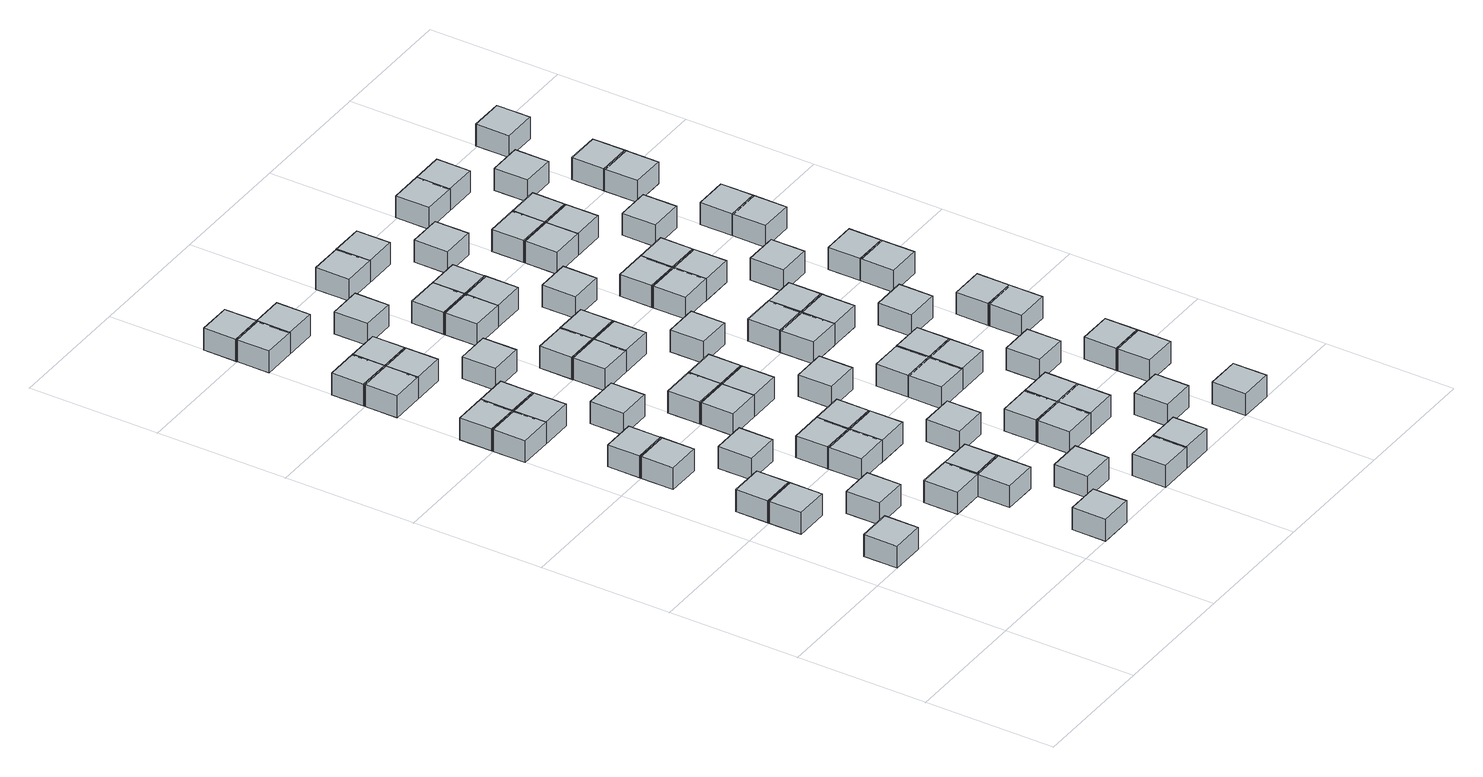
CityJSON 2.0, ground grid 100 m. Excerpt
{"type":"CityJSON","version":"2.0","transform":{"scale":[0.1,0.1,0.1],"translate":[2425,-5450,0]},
"CityObjects":{
"object1":{"type":"GenericCityObject","geometry":[{"type":"Solid","lod":"1","boundaries":[[[[0,1,2,3]],[[4,5,1,0]],[[5,6,2,1]],[[6,7,3,2]],[[7,4,0,3]],[[7,6,5,4]]]]}]},
"object2":{"type":"GenericCityObject","geometry":[{"type":"Solid","lod":"1","boundaries":[[[[8,9,10,11]],[[12,13,9,8]],[[13,14,10,9]],[[14,15,11,10]],[[15,12,8,11]],[[15,14,13,12]]]]}]},
"object3":{"type":"GenericCityObject","geometry":[{"type":"Solid","lod":"1","boundaries":[[[[16,17,18,19]],[[20,21,17,16]],[[21,22,18,17]],[[22,23,19,18]],[[23,20,16,19]],[[23,22,21,20]]]]}]},
"object4":{"type":"GenericCityObject","geometry":[{"type":"Solid","lod":"1","boundaries":[[[[24,25,26,27]],[[28,29,25,24]],[[29,30,26,25]],[[30,31,27,26]],[[31,28,24,27]],[[31,30,29,28]]]]}]},
"object5":{"type":"GenericCityObject","geometry":[{"type":"Solid","lod":"1","boundaries":[[[[32,33,34,35]],[[36,37,33,32]],[[37,38,34,33]],[[38,39,35,34]],[[39,36,32,35]],[[39,38,37,36]]]]}]},
"object6":{"type":"GenericCityObject","geometry":[{"type":"Solid","lod":"1","boundaries":[[[[40,41,42,43]],[[44,45,41,40]],[[45,46,42,41]],[[46,47,43,42]],[[47,44,40,43]],[[47,46,45,44]]]]}]},
"object7":{"type":"GenericCityObject","geometry":[{"type":"Solid","lod":"1","boundaries":[[[[48,49,50,51]],[[52,53,49,48]],[[53,54,50,49]],[[54,55,51,50]],[[55,52,48,51]],[[55,54,53,52]]]]}]},
"object8":{"type":"GenericCityObject","geometry":[{"type":"Solid","lod":"1","boundaries":[[[[56,57,58,59]],[[60,61,57,56]],[[61,62,58,57]],[[62,63,59,58]],[[63,60,56,59]],[[63,62,61,60]]]]}]},
"object9":{"type":"GenericCityObject","geometry":[{"type":"Solid","lod":"1","boundaries":[[[[64,65,66,67]],[[68,69,65,64]],[[69,70,66,65]],[[70,71,67,66]],[[71,68,64,67]],[[71,70,69,68]]]]}]},
"object10":{"type":"GenericCityObject","geometry":[{"type":"Solid","lod":"1","boundaries":[[[[72,73,74,75]],[[76,77,73,72]],[[77,78,74,73]],[[78,79,75,74]],[[79,76,72,75]],[[79,78,77,76]]]]}]},
"object11":{"type":"GenericCityObject","geometry":[{"type":"Solid","lod":"1","boundaries":[[[[80,81,82,83]],[[84,85,81,80]],[[85,86,82,81]],[[86,87,83,82]],[[87,84,80,83]],[[87,86,85,84]]]]}]},
"object12":{"type":"GenericCityObject","geometry":[{"type":"Solid","lod":"1","boundaries":[[[[88,89,90,91]],[[92,93,89,88]],[[93,94,90,89]],[[94,95,91,90]],[[95,92,88,91]],[[95,94,93,92]]]]}]},
"object13":{"type":"GenericCityObject","geometry":[{"type":"Solid","lod":"1","boundaries":[[[[96,97,98,99]],[[100,101,97,96]],[[101,102,98,97]],[[102,103,99,98]],[[103,100,96,99]],[[103,102,101,100]]]]}]},
"object14":{"type":"GenericCityObject","geometry":[{"type":"Solid","lod":"1","boundaries":[[[[104,105,106,107]],[[108,109,105,104]],[[109,110,106,105]],[[110,111,107,106]],[[111,108,104,107]],[[111,110,109,108]]]]}]},
"object15":{"type":"GenericCityObject","geometry":[{"type":"Solid","lod":"1","boundaries":[[[[112,113,114,115]],[[116,117,113,112]],[[117,118,114,113]],[[118,119,115,114]],[[119,116,112,115]],[[119,118,117,116]]]]}]},
"object16":{"type":"GenericCityObject","geometry":[{"type":"Solid","lod":"1","boundaries":[[[[120,121,122,123]],[[124,125,121,120]],[[125,126,122,121]],[[126,127,123,122]],[[127,124,120,123]],[[127,126,125,124]]]]}]},
"object17":{"type":"GenericCityObject","geometry":[{"type":"Solid","lod":"1","boundaries":[[[[128,129,130,131]],[[132,133,129,128]],[[133,134,130,129]],[[134,135,131,130]],[[135,132,128,131]],[[135,134,133,132]]]]}]},
"object18":{"type":"GenericCityObject","geometry":[{"type":"Solid","lod":"1","boundaries":[[[[136,137,138,139]],[[140,141,137,136]],[[141,142,138,137]],[[142,143,139,138]],[[143,140,136,139]],[[143,142,141,140]]]]}]},
"object19":{"type":"GenericCityObject","geometry":[{"type":"Solid","lod":"1","boundaries":[[[[144,145,146,147]],[[148,149,145,144]],[[149,150,146,145]],[[150,151,147,146]],[[151,148,144,147]],[[151,150,149,148]]]]}]},
"object20":{"type":"GenericCityObject","geometry":[{"type":"Solid","lod":"1","boundaries":[[[[152,153,154,155]],[[156,157,153,152]],[[157,158,154,153]],[[158,159,155,154]],[[159,156,152,155]],[[159,158,157,156]]]]}]},
"object21":{"type":"GenericCityObject","geometry":[{"type":"Solid","lod":"1","boundaries":[[[[160,161,162,163]],[[164,165,161,160]],[[165,166,162,161]],[[166,167,163,162]],[[167,164,160,163]],[[167,166,165,164]]]]}]},
"object22":{"type":"GenericCityObject","geometry":[{"type":"Solid","lod":"1","boundaries":[[[[168,169,170,171]],[[172,173,169,168]],[[173,174,170,169]],[[174,175,171,170]],[[175,172,168,171]],[[175,174,173,172]]]]}]},
"object23":{"type":"GenericCityObject","geometry":[{"type":"Solid","lod":"1","boundaries":[[[[176,177,178,179]],[[180,181,177,176]],[[181,182,178,177]],[[182,183,179,178]],[[183,180,176,179]],[[183,182,181,180]]]]}]},
"object24":{"type":"GenericCityObject","geometry":[{"type":"Solid","lod":"1","boundaries":[[[[184,185,186,187]],[[188,189,185,184]],[[189,190,186,185]],[[190,191,187,186]],[[191,188,184,187]],[[191,190,189,188]]]]}]},
"object25":{"type":"GenericCityObject","geometry":[{"type":"Solid","lod":"1","boundaries":[[[[192,193,194,195]],[[196,197,193,192]],[[197,198,194,193]],[[198,199,195,194]],[[199,196,192,195]],[[199,198,197,196]]]]}]},
"object26":{"type":"GenericCityObject","geometry":[{"type":"Solid","lod":"1","boundaries":[[[[200,201,202,203]],[[204,205,201,200]],[[205,206,202,201]],[[206,207,203,202]],[[207,204,200,203]],[[207,206,205,204]]]]}]},
"object27":{"type":"GenericCityObject","geometry":[{"type":"Solid","lod":"1","boundaries":[[[[208,209,210,211]],[[212,213,209,208]],[[213,214,210,209]],[[214,215,211,210]],[[215,212,208,211]],[[215,214,213,212]]]]}]},
"object28":{"type":"GenericCityObject","geometry":[{"type":"Solid","lod":"1","boundaries":[[[[216,217,218,219]],[[220,221,217,216]],[[221,222,218,217]],[[222,223,219,218]],[[223,220,216,219]],[[223,222,221,220]]]]}]},
"object29":{"type":"GenericCityObject","geometry":[{"type":"Solid","lod":"1","boundaries":[[[[224,225,226,227]],[[228,229,225,224]],[[229,230,226,225]],[[230,231,227,226]],[[231,228,224,227]],[[231,230,229,228]]]]}]},
"object30":{"type":"GenericCityObject","geometry":[{"type":"Solid","lod":"1","boundaries":[[[[232,233,234,235]],[[236,237,233,232]],[[237,238,234,233]],[[238,239,235,234]],[[239,236,232,235]],[[239,238,237,236]]]]}]},
"object31":{"type":"GenericCityObject","geometry":[{"type":"Solid","lod":"1","boundaries":[[[[240,241,242,243]],[[244,245,241,240]],[[245,246,242,241]],[[246,247,243,242]],[[247,244,240,243]],[[247,246,245,244]]]]}]},
"object32":{"type":"GenericCityObject","geometry":[{"type":"Solid","lod":"1","boundaries":[[[[248,249,250,251]],[[252,253,249,248]],[[253,254,250,249]],[[254,255,251,250]],[[255,252,248,251]],[[255,254,253,252]]]]}]},
"object33":{"type":"GenericCityObject","geometry":[{"type":"Solid","lod":"1","boundaries":[[[[256,257,258,259]],[[260,261,257,256]],[[261,262,258,257]],[[262,263,259,258]],[[263,260,256,259]],[[263,262,261,260]]]]}]},
"object34":{"type":"GenericCityObject","geometry":[{"type":"Solid","lod":"1","boundaries":[[[[264,265,266,267]],[[268,269,265,264]],[[269,270,266,265]],[[270,271,267,266]],[[271,268,264,267]],[[271,270,269,268]]]]}]},
"object35":{"type":"GenericCityObject","geometry":[{"type":"Solid","lod":"1","boundaries":[[[[272,273,274,275]],[[276,277,273,272]],[[277,278,274,273]],[[278,279,275,274]],[[279,276,272,275]],[[279,278,277,276]]]]}]},
"object36":{"type":"GenericCityObject","geometry":[{"type":"Solid","lod":"1","boundaries":[[[[280,281,282,283]],[[284,285,281,280]],[[285,286,282,281]],[[286,287,283,282]],[[287,284,280,283]],[[287,286,285,284]]]]}]},
"object37":{"type":"GenericCityObject","geometry":[{"type":"Solid","lod":"1","boundaries":[[[[288,289,290,291]],[[292,293,289,288]],[[293,294,290,289]],[[294,295,291,290]],[[295,292,288,291]],[[295,294,293,292]]]]}]},
"object38":{"type":"GenericCityObject","geometry":[{"type":"Solid","lod":"1","boundaries":[[[[296,297,298,299]],[[300,301,297,296]],[[301,302,298,297]],[[302,303,299,298]],[[303,300,296,299]],[[303,302,301,300]]]]}]},
"object39":{"type":"GenericCityObject","geometry":[{"type":"Solid","lod":"1","boundaries":[[[[304,305,306,307]],[[308,309,305,304]],[[309,310,306,305]],[[310,311,307,306]],[[311,308,304,307]],[[311,310,309,308]]]]}]},
"object40":{"type":"GenericCityObject","geometry":[{"type":"Solid","lod":"1","boundaries":[[[[312,313,314,315]],[[316,317,313,312]],[[317,318,314,313]],[[318,319,315,314]],[[319,316,312,315]],[[319,318,317,316]]]]}]},
"object41":{"type":"GenericCityObject","geometry":[{"type":"Solid","lod":"1","boundaries":[[[[320,321,322,323]],[[324,325,321,320]],[[325,326,322,321]],[[326,327,323,322]],[[327,324,320,323]],[[327,326,325,324]]]]}]},
"object42":{"type":"GenericCityObject","geometry":[{"type":"Solid","lod":"1","boundaries":[[[[328,329,330,331]],[[332,333,329,328]],[[333,334,330,329]],[[334,335,331,330]],[[335,332,328,331]],[[335,334,333,332]]]]}]},
"object43":{"type":"GenericCityObject","geometry":[{"type":"Solid","lod":"1","boundaries":[[[[336,337,338,339]],[[340,341,337,336]],[[341,342,338,337]],[[342,343,339,338]],[[343,340,336,339]],[[343,342,341,340]]]]}]},
"object44":{"type":"GenericCityObject","geometry":[{"type":"Solid","lod":"1","boundaries":[[[[344,345,346,347]],[[348,349,345,344]],[[349,350,346,345]],[[350,351,347,346]],[[351,348,344,347]],[[351,350,349,348]]]]}]},
"object45":{"type":"GenericCityObject","geometry":[{"type":"Solid","lod":"1","boundaries":[[[[352,353,354,355]],[[356,357,353,352]],[[357,358,354,353]],[[358,359,355,354]],[[359,356,352,355]],[[359,358,357,356]]]]}]},
"object46":{"type":"GenericCityObject","geometry":[{"type":"Solid","lod":"1","boundaries":[[[[360,361,362,363]],[[364,365,361,360]],[[365,366,362,361]],[[366,367,363,362]],[[367,364,360,363]],[[367,366,365,364]]]]}]},
"object47":{"type":"GenericCityObject","geometry":[{"type":"Solid","lod":"1","boundaries":[[[[368,369,370,371]],[[372,373,369,368]],[[373,374,370,369]],[[374,375,371,370]],[[375,372,368,371]],[[375,374,373,372]]]]}]},
"object48":{"type":"GenericCityObject","geometry":[{"type":"Solid","lod":"1","boundaries":[[[[376,377,378,379]],[[380,381,377,376]],[[381,382,378,377]],[[382,383,379,378]],[[383,380,376,379]],[[383,382,381,380]]]]}]},
"object49":{"type":"GenericCityObject","geometry":[{"type":"Solid","lod":"1","boundaries":[[[[384,385,386,387]],[[388,389,385,384]],[[389,390,386,385]],[[390,391,387,386]],[[391,388,384,387]],[[391,390,389,388]]]]}]},
"object50":{"type":"GenericCityObject","geometry":[{"type":"Solid","lod":"1","boundaries":[[[[392,393,394,395]],[[396,397,393,392]],[[397,398,394,393]],[[398,399,395,394]],[[399,396,392,395]],[[399,398,397,396]]]]}]},
"object51":{"type":"GenericCityObject","geometry":[{"type":"Solid","lod":"1","boundaries":[[[[400,401,402,403]],[[404,405,401,400]],[[405,406,402,401]],[[406,407,403,402]],[[407,404,400,403]],[[407,406,405,404]]]]}]},
"object52":{"type":"GenericCityObject","geometry":[{"type":"Solid","lod":"1","boundaries":[[[[408,409,410,411]],[[412,413,409,408]],[[413,414,410,409]],[[414,415,411,410]],[[415,412,408,411]],[[415,414,413,412]]]]}]},
"object53":{"type":"GenericCityObject","geometry":[{"type":"Solid","lod":"1","boundaries":[[[[416,417,418,419]],[[420,421,417,416]],[[421,422,418,417]],[[422,423,419,418]],[[423,420,416,419]],[[423,422,421,420]]]]}]},
"object54":{"type":"GenericCityObject","geometry":[{"type":"Solid","lod":"1","boundaries":[[[[424,425,426,427]],[[428,429,425,424]],[[429,430,426,425]],[[430,431,427,426]],[[431,428,424,427]],[[431,430,429,428]]]]}]},
"object55":{"type":"GenericCityObject","geometry":[{"type":"Solid","lod":"1","boundaries":[[[[432,433,434,435]],[[436,437,433,432]],[[437,438,434,433]],[[438,439,435,434]],[[439,436,432,435]],[[439,438,437,436]]]]}]},
"object56":{"type":"GenericCityObject","geometry":[{"type":"Solid","lod":"1","boundaries":[[[[440,441,442,443]],[[444,445,441,440]],[[445,446,442,441]],[[446,447,443,442]],[[447,444,440,443]],[[447,446,445,444]]]]}]},
"object57":{"type":"GenericCityObject","geometry":[{"type":"Solid","lod":"1","boundaries":[[[[448,449,450,451]],[[452,453,449,448]],[[453,454,450,449]],[[454,455,451,450]],[[455,452,448,451]],[[455,454,453,452]]]]}]},
"object58":{"type":"GenericCityObject","geometry":[{"type":"Solid","lod":"1","boundaries":[[[[456,457,458,459]],[[460,461,457,456]],[[461,462,458,457]],[[462,463,459,458]],[[463,460,456,459]],[[463,462,461,460]]]]}]},
"object59":{"type":"GenericCityObject","geometry":[{"type":"Solid","lod":"1","boundaries":[[[[464,465,466,467]],[[468,469,465,464]],[[469,470,466,465]],[[470,471,467,466]],[[471,468,464,467]],[[471,470,469,468]]]]}]},
"object60":{"type":"GenericCityObject","geometry":[{"type":"Solid","lod":"1","boundaries":[[[[472,473,474,475]],[[476,477,473,472]],[[477,478,474,473]],[[478,479,475,474]],[[479,476,472,475]],[[479,478,477,476]]]]}]},
"object61":{"type":"GenericCityObject","geometry":[{"type":"Solid","lod":"1","boundaries":[[[[480,481,482,483]],[[484,485,481,480]],[[485,486,482,481]],[[486,487,483,482]],[[487,484,480,483]],[[487,486,485,484]]]]}]},
"object62":{"type":"GenericCityObject","geometry":[{"type":"Solid","lod":"1","boundaries":[[[[488,489,490,491]],[[492,493,489,488]],[[493,494,490,489]],[[494,495,491,490]],[[495,492,488,491]],[[495,494,493,492]]]]}]},
"object63":{"type":"GenericCityObject","geometry":[{"type":"Solid","lod":"1","boundaries":[[[[496,497,498,499]],[[500,501,497,496]],[[501,502,498,497]],[[502,503,499,498]],[[503,500,496,499]],[[503,502,501,500]]]]}]},
"object64":{"type":"GenericCityObject","geometry":[{"type":"Solid","lod":"1","boundaries":[[[[504,505,506,507]],[[508,509,505,504]],[[509,510,506,505]],[[510,511,507,506]],[[511,508,504,507]],[[511,510,509,508]]]]}]},
"object65":{"type":"GenericCityObject","geometry":[{"type":"Solid","lod":"1","boundaries":[[[[512,513,514,515]],[[516,517,513,512]],[[517,518,514,513]],[[518,519,515,514]],[[519,516,512,515]],[[519,518,517,516]]]]}]},
"object66":{"type":"GenericCityObject","geometry":[{"type":"Solid","lod":"1","boundaries":[[[[520,521,522,523]],[[524,525,521,520]],[[525,526,522,521]],[[526,527,523,522]],[[527,524,520,523]],[[527,526,525,524]]]]}]},
"object67":{"type":"GenericCityObject","geometry":[{"type":"Solid","lod":"1","boundaries":[[[[528,529,530,531]],[[532,533,529,528]],[[533,534,530,529]],[[534,535,531,530]],[[535,532,528,531]],[[535,534,533,532]]]]}]},
"object68":{"type":"GenericCityObject","geometry":[{"type":"Solid","lod":"1","boundaries":[[[[536,537,538,539]],[[540,541,537,536]],[[541,542,538,537]],[[542,543,539,538]],[[543,540,536,539]],[[543,542,541,540]]]]}]},
"object69":{"type":"GenericCityObject","geometry":[{"type":"Solid","lod":"1","boundaries":[[[[544,545,546,547]],[[548,549,545,544]],[[549,550,546,545]],[[550,551,547,546]],[[551,548,544,547]],[[551,550,549,548]]]]}]},
"object70":{"type":"GenericCityObject","geometry":[{"type":"Solid","lod":"1","boundaries":[[[[552,553,554,555]],[[556,557,553,552]],[[557,558,554,553]],[[558,559,555,554]],[[559,556,552,555]],[[559,558,557,556]]]]}]},
"object71":{"type":"GenericCityObject","geometry":[{"type":"Solid","lod":"1","boundaries":[[[[560,561,562,563]],[[564,565,561,560]],[[565,566,562,561]],[[566,567,563,562]],[[567,564,560,563]],[[567,566,565,564]]]]}]},
"object72":{"type":"GenericCityObject","geometry":[{"type":"Solid","lod":"1","boundaries":[[[[568,569,570,571]],[[572,573,569,568]],[[573,574,570,569]],[[574,575,571,570]],[[575,572,568,571]],[[575,574,573,572]]]]}]},
"object73":{"type":"GenericCityObject","geometry":[{"type":"Solid","lod":"1","boundaries":[[[[576,577,578,579]],[[580,581,577,576]],[[581,582,578,577]],[[582,583,579,578]],[[583,580,576,579]],[[583,582,581,580]]]]}]},
"object74":{"type":"GenericCityObject","geometry":[{"type":"Solid","lod":"1","boundaries":[[[[584,585,586,587]],[[588,589,585,584]],[[589,590,586,585]],[[590,591,587,586]],[[591,588,584,587]],[[591,590,589,588]]]]}]},
"object75":{"type":"GenericCityObject","geometry":[{"type":"Solid","lod":"1","boundaries":[[[[592,593,594,595]],[[596,597,593,592]],[[597,598,594,593]],[[598,599,595,594]],[[599,596,592,595]],[[599,598,597,596]]]]}]},
"object76":{"type":"GenericCityObject","geometry":[{"type":"Solid","lod":"1","boundaries":[[[[600,601,602,603]],[[604,605,601,600]],[[605,606,602,601]],[[606,607,603,602]],[[607,604,600,603]],[[607,606,605,604]]]]}]},
"object77":{"type":"GenericCityObject","geometry":[{"type":"Solid","lod":"1","boundaries":[[[[608,609,610,611]],[[612,613,609,608]],[[613,614,610,609]],[[614,615,611,610]],[[615,612,608,611]],[[615,614,613,612]]]]}]},
"object78":{"type":"GenericCityObject","geometry":[{"type":"Solid","lod":"1","boundaries":[[[[616,617,618,619]],[[620,621,617,616]],[[621,622,618,617]],[[622,623,619,618]],[[623,620,616,619]],[[623,622,621,620]]]]}]},
"object79":{"type":"GenericCityObject","geometry":[{"type":"Solid","lod":"1","boundaries":[[[[624,625,626,627]],[[628,629,625,624]],[[629,630,626,625]],[[630,631,627,626]],[[631,628,624,627]],[[631,630,629,628]]]]}]},
"object80":{"type":"GenericCityObject","geometry":[{"type":"Solid","lod":"1","boundaries":[[[[632,633,634,635]],[[636,637,633,632]],[[637,638,634,633]],[[638,639,635,634]],[[639,636,632,635]],[[639,638,637,636]]]]}]},
"object81":{"type":"GenericCityObject","geometry":[{"type":"Solid","lod":"1","boundaries":[[[[640,641,642,643]],[[644,645,641,640]],[[645,646,642,641]],[[646,647,643,642]],[[647,644,640,643]],[[647,646,645,644]]]]}]},
"object82":{"type":"GenericCityObject","geometry":[{"type":"Solid","lod":"1","boundaries":[[[[648,649,650,651]],[[652,653,649,648]],[[653,654,650,649]],[[654,655,651,650]],[[655,652,648,651]],[[655,654,653,652]]]]}]},
"object83":{"type":"GenericCityObject","geometry":[{"type":"Solid","lod":"1","boundaries":[[[[656,657,658,659]],[[660,661,657,656]],[[661,662,658,657]],[[662,663,659,658]],[[663,660,656,659]],[[663,662,661,660]]]]}]},
"object84":{"type":"GenericCityObject","geometry":[{"type":"Solid","lod":"1","boundaries":[[[[664,665,666,667]],[[668,669,665,664]],[[669,670,666,665]],[[670,671,667,666]],[[671,668,664,667]],[[671,670,669,668]]]]}]},
"object85":{"type":"GenericCityObject","geometry":[{"type":"Solid","lod":"1","boundaries":[[[[672,673,674,675]],[[676,677,673,672]],[[677,678,674,673]],[[678,679,675,674]],[[679,676,672,675]],[[679,678,677,676]]]]}]},
"object86":{"type":"GenericCityObject","geometry":[{"type":"Solid","lod":"1","boundaries":[[[[680,681,682,683]],[[684,685,681,680]],[[685,686,682,681]],[[686,687,683,682]],[[687,684,680,683]],[[687,686,685,684]]]]}]},
"object87":{"type":"GenericCityObject","geometry":[{"type":"Solid","lod":"1","boundaries":[[[[688,689,690,691]],[[692,693,689,688]],[[693,694,690,689]],[[694,695,691,690]],[[695,692,688,691]],[[695,694,693,692]]]]}]},
"object88":{"type":"GenericCityObject","geometry":[{"type":"Solid","lod":"1","boundaries":[[[[696,697,698,699]],[[700,701,697,696]],[[701,702,698,697]],[[702,703,699,698]],[[703,700,696,699]],[[703,702,701,700]]]]}]},
"object89":{"type":"GenericCityObject","geometry":[{"type":"Solid","lod":"1","boundaries":[[[[704,705,706,707]],[[708,709,705,704]],[[709,710,706,705]],[[710,711,707,706]],[[711,708,704,707]],[[711,710,709,708]]]]}]},
"object90":{"type":"GenericCityObject","geometry":[{"type":"Solid","lod":"1","boundaries":[[[[712,713,714,715]],[[716,717,713,712]],[[717,718,714,713]],[[718,719,715,714]],[[719,716,712,715]],[[719,718,717,716]]]]}]},
"object91":{"type":"GenericCityObject","geometry":[{"type":"Solid","lod":"1","boundaries":[[[[720,721,722,723]],[[724,725,721,720]],[[725,726,722,721]],[[726,727,723,722]],[[727,724,720,723]],[[727,726,725,724]]]]}]}
},
"vertices":[
[250,1000,0],[512,1000,0],[512,1262,0],[250,1262,0],[250,1000,175],[512,1000,175],[512,1262,175],[250,1262,175],
[250,1750,0],[512,1750,0],[512,2012,0],[250,2012,0],[250,1750,175],[512,1750,175],[512,2012,175],[250,2012,175],
[250,2000,0],[512,2000,0],[512,2262,0],[250,2262,0],[250,2000,175],[512,2000,175],[512,2262,175],[250,2262,175],
[620,1370,0],[882,1370,0],[882,1632,0],[620,1632,0],[620,1370,175],[882,1370,175],[882,1632,175],[620,1632,175],
[250,2750,0],[512,2750,0],[512,3012,0],[250,3012,0],[250,2750,175],[512,2750,175],[512,3012,175],[250,3012,175],
[0,3750,0],[262,3750,0],[262,4012,0],[0,4012,0],[0,3750,175],[262,3750,175],[262,4012,175],[0,4012,175],
[250,3000,0],[512,3000,0],[512,3262,0],[250,3262,0],[250,3000,175],[512,3000,175],[512,3262,175],[250,3262,175],
[0,4000,0],[262,4000,0],[262,4262,0],[0,4262,0],[0,4000,175],[262,4000,175],[262,4262,175],[0,4262,175],
[1250,0,0],[1512,0,0],[1512,262,0],[1250,262,0],[1250,0,175],[1512,0,175],[1512,262,175],[1250,262,175],
[1000,1000,0],[1262,1000,0],[1262,1262,0],[1000,1262,0],[1000,1000,175],[1262,1000,175],[1262,1262,175],[1000,1262,175],
[620,2370,0],[882,2370,0],[882,2632,0],[620,2632,0],[620,2370,175],[882,2370,175],[882,2632,175],[620,2632,175],
[250,3750,0],[512,3750,0],[512,4012,0],[250,4012,0],[250,3750,175],[512,3750,175],[512,4012,175],[250,4012,175],
[0,4750,0],[262,4750,0],[262,5012,0],[0,5012,0],[0,4750,175],[262,4750,175],[262,5012,175],[0,5012,175],
[250,4000,0],[512,4000,0],[512,4262,0],[250,4262,0],[250,4000,175],[512,4000,175],[512,4262,175],[250,4262,175],
[1250,750,0],[1512,750,0],[1512,1012,0],[1250,1012,0],[1250,750,175],[1512,750,175],[1512,1012,175],[1250,1012,175],
[0,5000,0],[262,5000,0],[262,5262,0],[0,5262,0],[0,5000,175],[262,5000,175],[262,5262,175],[0,5262,175],
[1000,1750,0],[1262,1750,0],[1262,2012,0],[1000,2012,0],[1000,1750,175],[1262,1750,175],[1262,2012,175],[1000,2012,175],
[1250,1000,0],[1512,1000,0],[1512,1262,0],[1250,1262,0],[1250,1000,175],[1512,1000,175],[1512,1262,175],[1250,1262,175],
[1000,2000,0],[1262,2000,0],[1262,2262,0],[1000,2262,0],[1000,2000,175],[1262,2000,175],[1262,2262,175],[1000,2262,175],
[620,3370,0],[882,3370,0],[882,3632,0],[620,3632,0],[620,3370,175],[882,3370,175],[882,3632,175],[620,3632,175],
[250,4750,0],[512,4750,0],[512,5012,0],[250,5012,0],[250,4750,175],[512,4750,175],[512,5012,175],[250,5012,175],
[0,5750,0],[262,5750,0],[262,6012,0],[0,6012,0],[0,5750,175],[262,5750,175],[262,6012,175],[0,6012,175],
[1620,370,0],[1882,370,0],[1882,632,0],[1620,632,0],[1620,370,175],[1882,370,175],[1882,632,175],[1620,632,175],
[250,5000,0],[512,5000,0],[512,5262,0],[250,5262,0],[250,5000,175],[512,5000,175],[512,5262,175],[250,5262,175],
[1250,1750,0],[1512,1750,0],[1512,2012,0],[1250,2012,0],[1250,1750,175],[1512,1750,175],[1512,2012,175],[1250,2012,175],
[0,6000,0],[262,6000,0],[262,6262,0],[0,6262,0],[0,6000,175],[262,6000,175],[262,6262,175],[0,6262,175],
[1000,2750,0],[1262,2750,0],[1262,3012,0],[1000,3012,0],[1000,2750,175],[1262,2750,175],[1262,3012,175],[1000,3012,175],
[1250,2000,0],[1512,2000,0],[1512,2262,0],[1250,2262,0],[1250,2000,175],[1512,2000,175],[1512,2262,175],[1250,2262,175],
[1000,3000,0],[1262,3000,0],[1262,3262,0],[1000,3262,0],[1000,3000,175],[1262,3000,175],[1262,3262,175],[1000,3262,175],
[620,4370,0],[882,4370,0],[882,4632,0],[620,4632,0],[620,4370,175],[882,4370,175],[882,4632,175],[620,4632,175],
[250,5750,0],[512,5750,0],[512,6012,0],[250,6012,0],[250,5750,175],[512,5750,175],[512,6012,175],[250,6012,175],
[2000,0,0],[2262,0,0],[2262,262,0],[2000,262,0],[2000,0,175],[2262,0,175],[2262,262,175],[2000,262,175],
[1620,1370,0],[1882,1370,0],[1882,1632,0],[1620,1632,0],[1620,1370,175],[1882,1370,175],[1882,1632,175],[1620,1632,175],
[1250,2750,0],[1512,2750,0],[1512,3012,0],[1250,3012,0],[1250,2750,175],[1512,2750,175],[1512,3012,175],[1250,3012,175],
[1000,3750,0],[1262,3750,0],[1262,4012,0],[1000,4012,0],[1000,3750,175],[1262,3750,175],[1262,4012,175],[1000,4012,175],
[1250,3000,0],[1512,3000,0],[1512,3262,0],[1250,3262,0],[1250,3000,175],[1512,3000,175],[1512,3262,175],[1250,3262,175],
[1000,4000,0],[1262,4000,0],[1262,4262,0],[1000,4262,0],[1000,4000,175],[1262,4000,175],[1262,4262,175],[1000,4262,175],
[2000,750,0],[2262,750,0],[2262,1012,0],[2000,1012,0],[2000,750,175],[2262,750,175],[2262,1012,175],[2000,1012,175],
[620,5370,0],[882,5370,0],[882,5632,0],[620,5632,0],[620,5370,175],[882,5370,175],[882,5632,175],[620,5632,175],
[2250,0,0],[2512,0,0],[2512,262,0],[2250,262,0],[2250,0,175],[2512,0,175],[2512,262,175],[2250,262,175],
[2000,1000,0],[2262,1000,0],[2262,1262,0],[2000,1262,0],[2000,1000,175],[2262,1000,175],[2262,1262,175],[2000,1262,175],
[1620,2370,0],[1882,2370,0],[1882,2632,0],[1620,2632,0],[1620,2370,175],[1882,2370,175],[1882,2632,175],[1620,2632,175],
[1250,3750,0],[1512,3750,0],[1512,4012,0],[1250,4012,0],[1250,3750,175],[1512,3750,175],[1512,4012,175],[1250,4012,175],
[1000,4750,0],[1262,4750,0],[1262,5012,0],[1000,5012,0],[1000,4750,175],[1262,4750,175],[1262,5012,175],[1000,5012,175],
[1250,4000,0],[1512,4000,0],[1512,4262,0],[1250,4262,0],[1250,4000,175],[1512,4000,175],[1512,4262,175],[1250,4262,175],
[2250,750,0],[2512,750,0],[2512,1012,0],[2250,1012,0],[2250,750,175],[2512,750,175],[2512,1012,175],[2250,1012,175],
[1000,5000,0],[1262,5000,0],[1262,5262,0],[1000,5262,0],[1000,5000,175],[1262,5000,175],[1262,5262,175],[1000,5262,175],
[2000,1750,0],[2262,1750,0],[2262,2012,0],[2000,2012,0],[2000,1750,175],[2262,1750,175],[2262,2012,175],[2000,2012,175],
[2250,1000,0],[2512,1000,0],[2512,1262,0],[2250,1262,0],[2250,1000,175],[2512,1000,175],[2512,1262,175],[2250,1262,175],
[2000,2000,0],[2262,2000,0],[2262,2262,0],[2000,2262,0],[2000,2000,175],[2262,2000,175],[2262,2262,175],[2000,2262,175],
[1620,3370,0],[1882,3370,0],[1882,3632,0],[1620,3632,0],[1620,3370,175],[1882,3370,175],[1882,3632,175],[1620,3632,175],
[1250,4750,0],[1512,4750,0],[1512,5012,0],[1250,5012,0],[1250,4750,175],[1512,4750,175],[1512,5012,175],[1250,5012,175],
[1000,5750,0],[1262,5750,0],[1262,6012,0],[1000,6012,0],[1000,5750,175],[1262,5750,175],[1262,6012,175],[1000,6012,175],
[2620,370,0],[2882,370,0],[2882,632,0],[2620,632,0],[2620,370,175],[2882,370,175],[2882,632,175],[2620,632,175],
[1250,5000,0],[1512,5000,0],[1512,5262,0],[1250,5262,0],[1250,5000,175],[1512,5000,175],[1512,5262,175],[1250,5262,175],
[2250,1750,0],[2512,1750,0],[2512,2012,0],[2250,2012,0],[2250,1750,175],[2512,1750,175],[2512,2012,175],[2250,2012,175],
[2000,2750,0],[2262,2750,0],[2262,3012,0],[2000,3012,0],[2000,2750,175],[2262,2750,175],[2262,3012,175],[2000,3012,175],
[2250,2000,0],[2512,2000,0],[2512,2262,0],[2250,2262,0],[2250,2000,175],[2512,2000,175],[2512,2262,175],[2250,2262,175],
[2000,3000,0],[2262,3000,0],[2262,3262,0],[2000,3262,0],[2000,3000,175],[2262,3000,175],[2262,3262,175],[2000,3262,175],
[1620,4370,0],[1882,4370,0],[1882,4632,0],[1620,4632,0],[1620,4370,175],[1882,4370,175],[1882,4632,175],[1620,4632,175],
[1250,5750,0],[1512,5750,0],[1512,6012,0],[1250,6012,0],[1250,5750,175],[1512,5750,175],[1512,6012,175],[1250,6012,175],
[3000,0,0],[3262,0,0],[3262,262,0],[3000,262,0],[3000,0,175],[3262,0,175],[3262,262,175],[3000,262,175],
[2620,1370,0],[2882,1370,0],[2882,1632,0],[2620,1632,0],[2620,1370,175],[2882,1370,175],[2882,1632,175],[2620,1632,175],
[2250,2750,0],[2512,2750,0],[2512,3012,0],[2250,3012,0],[2250,2750,175],[2512,2750,175],[2512,3012,175],[2250,3012,175],
[2000,3750,0],[2262,3750,0],[2262,4012,0],[2000,4012,0],[2000,3750,175],[2262,3750,175],[2262,4012,175],[2000,4012,175],
[2250,3000,0],[2512,3000,0],[2512,3262,0],[2250,3262,0],[2250,3000,175],[2512,3000,175],[2512,3262,175],[2250,3262,175],
[2000,4000,0],[2262,4000,0],[2262,4262,0],[2000,4262,0],[2000,4000,175],[2262,4000,175],[2262,4262,175],[2000,4262,175],
[3000,750,0],[3262,750,0],[3262,1012,0],[3000,1012,0],[3000,750,175],[3262,750,175],[3262,1012,175],[3000,1012,175],
[1620,5370,0],[1882,5370,0],[1882,5632,0],[1620,5632,0],[1620,5370,175],[1882,5370,175],[1882,5632,175],[1620,5632,175],
[3000,1000,0],[3262,1000,0],[3262,1262,0],[3000,1262,0],[3000,1000,175],[3262,1000,175],[3262,1262,175],[3000,1262,175],
[2620,2370,0],[2882,2370,0],[2882,2632,0],[2620,2632,0],[2620,2370,175],[2882,2370,175],[2882,2632,175],[2620,2632,175],
[2250,3750,0],[2512,3750,0],[2512,4012,0],[2250,4012,0],[2250,3750,175],[2512,3750,175],[2512,4012,175],[2250,4012,175],
[2000,4750,0],[2262,4750,0],[2262,5012,0],[2000,5012,0],[2000,4750,175],[2262,4750,175],[2262,5012,175],[2000,5012,175],
[2250,4000,0],[2512,4000,0],[2512,4262,0],[2250,4262,0],[2250,4000,175],[2512,4000,175],[2512,4262,175],[2250,4262,175],
[2000,5000,0],[2262,5000,0],[2262,5262,0],[2000,5262,0],[2000,5000,175],[2262,5000,175],[2262,5262,175],[2000,5262,175],
[3000,1750,0],[3262,1750,0],[3262,2012,0],[3000,2012,0],[3000,1750,175],[3262,1750,175],[3262,2012,175],[3000,2012,175],
[3000,2000,0],[3262,2000,0],[3262,2262,0],[3000,2262,0],[3000,2000,175],[3262,2000,175],[3262,2262,175],[3000,2262,175],
[2620,3370,0],[2882,3370,0],[2882,3632,0],[2620,3632,0],[2620,3370,175],[2882,3370,175],[2882,3632,175],[2620,3632,175],
[2250,4750,0],[2512,4750,0],[2512,5012,0],[2250,5012,0],[2250,4750,175],[2512,4750,175],[2512,5012,175],[2250,5012,175],
[2000,5750,0],[2262,5750,0],[2262,6012,0],[2000,6012,0],[2000,5750,175],[2262,5750,175],[2262,6012,175],[2000,6012,175],
[2250,5000,0],[2512,5000,0],[2512,5262,0],[2250,5262,0],[2250,5000,175],[2512,5000,175],[2512,5262,175],[2250,5262,175],
[3000,2750,0],[3262,2750,0],[3262,3012,0],[3000,3012,0],[3000,2750,175],[3262,2750,175],[3262,3012,175],[3000,3012,175],
[3000,3000,0],[3262,3000,0],[3262,3262,0],[3000,3262,0],[3000,3000,175],[3262,3000,175],[3262,3262,175],[3000,3262,175],
[2620,4370,0],[2882,4370,0],[2882,4632,0],[2620,4632,0],[2620,4370,175],[2882,4370,175],[2882,4632,175],[2620,4632,175],
[2250,5750,0],[2512,5750,0],[2512,6012,0],[2250,6012,0],[2250,5750,175],[2512,5750,175],[2512,6012,175],[2250,6012,175],
[3000,3750,0],[3262,3750,0],[3262,4012,0],[3000,4012,0],[3000,3750,175],[3262,3750,175],[3262,4012,175],[3000,4012,175],
[3000,4000,0],[3262,4000,0],[3262,4262,0],[3000,4262,0],[3000,4000,175],[3262,4000,175],[3262,4262,175],[3000,4262,175],
[2620,5370,0],[2882,5370,0],[2882,5632,0],[2620,5632,0],[2620,5370,175],[2882,5370,175],[2882,5632,175],[2620,5632,175],
[3000,4750,0],[3262,4750,0],[3262,5012,0],[3000,5012,0],[3000,4750,175],[3262,4750,175],[3262,5012,175],[3000,5012,175],
[3000,5000,0],[3262,5000,0],[3262,5262,0],[3000,5262,0],[3000,5000,175],[3262,5000,175],[3262,5262,175],[3000,5262,175],
[3000,5750,0],[3262,5750,0],[3262,6012,0],[3000,6012,0],[3000,5750,175],[3262,5750,175],[3262,6012,175],[3000,6012,175]
]}
